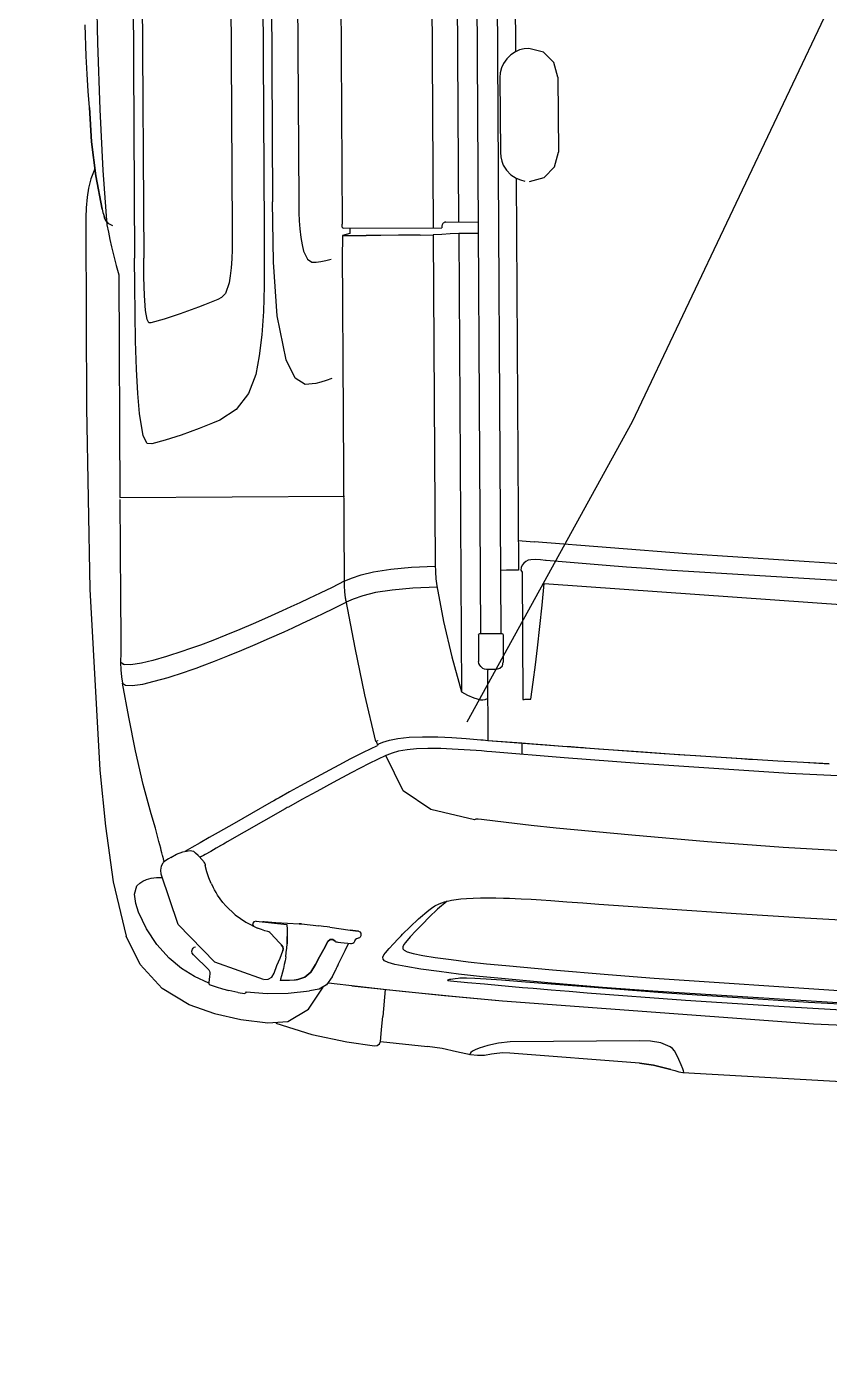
# Model space of a CAD drawing. Header units: millimetres. Extents: x 793 to 3159, y 750 to 2095.
# Drawn here: x 1316.287 to 1316.866, y 987.864 to 988.831 of the extents above; entities that cross this region are included whole.
import ezdxf

# ---------------------------------------------------------------- set-up
doc = ezdxf.new("R2010")
doc.units = ezdxf.units.MM
for name, pattern in [('XR-CASETA$0$CONTINUA', [0]), ('XR-CASETA$0$HIDDEN', [9.525, 6.35, -3.175]), ('XR-CASETA$1$HIDDEN2', [4.7625, 3.175, -1.5875])]:
    doc.linetypes.add(name, pattern=pattern)
doc.layers.add('XR-CASETA$0$A-AUTOS', color=8, linetype='Continuous')
doc.layers.add('XR-CASETA$1$A-PROYECCIONES', color=2, linetype='XR-CASETA$1$HIDDEN2')

# ---------------------------------------------------------------- blocks, each defined once
blk = doc.blocks.new('XR-CASETA$0$A$C75246685')
for p, q in [((-0.05623, -0.48374), (-0.04524, -0.25914)), ((-0.22841, -0.34475), (-0.237, -0.50031)), ((-0.17355, -0.34864), (-0.18353, -0.50478)), ((-0.06577, -0.38498), (-0.07163, -0.48714)), ((-0.02156, -0.57803), (-0.0097, -0.38942)), ((-0.02156, -0.57803), (-0.0097, -0.38942)), ((-0.37152, -0.39631), (-0.38423, -0.58779)), ((-0.06722, -0.40561), (-0.08035, -0.59941)), ((-0.06874, -0.50476), (-0.06435, -0.43369)), ((-0.06874, -0.50476), (-0.06435, -0.43369)), ((-0.13271, -0.48953), (-0.12982, -0.4422)), ((-0.38809, -0.46264), (-0.3958, -0.57304)), ((-0.375, -0.67621), (-0.35815, -0.45541)), ((-0.0898, -0.5984), (-0.07998, -0.46153)), ((-0.24501, -0.48968), (-0.24387, -0.4712)), ((-0.24494, -0.48968), (-0.24379, -0.4712)), ((-0.24615, -0.50815), (-0.24501, -0.48968)), ((-0.24612, -0.50816), (-0.24494, -0.48968)), ((-0.13604, -0.53908), (-0.13271, -0.48953)), ((-0.07163, -0.48714), (-0.0789, -0.58938)), ((-0.07406, -0.7079), (-0.05623, -0.48374)), ((-0.237, -0.50031), (-0.24073, -0.5544)), ((-0.24736, -0.52663), (-0.24615, -0.50815)), ((-0.24736, -0.52663), (-0.24612, -0.50816)), ((-0.18353, -0.50478), (-0.188, -0.55938)), ((-0.07382, -0.57581), (-0.06874, -0.50476)), ((-0.07382, -0.57581), (-0.06874, -0.50476)), ((-0.25195, -0.59028), (-0.24736, -0.52663)), ((-0.24773, -0.53206), (-0.24754, -0.52934)), ((-0.24754, -0.52934), (-0.24736, -0.52663)), ((-0.24868, -0.54563), (-0.24792, -0.53477)), ((-0.24792, -0.53477), (-0.24773, -0.53206)), ((-0.13969, -0.58864), (-0.13604, -0.53908)), ((-0.24945, -0.55648), (-0.24868, -0.54563)), ((-0.25024, -0.56733), (-0.24945, -0.55648)), ((-0.24073, -0.5544), (-0.24483, -0.60845)), ((-0.188, -0.55938), (-0.19299, -0.61392)), ((-0.25118, -0.58), (-0.25024, -0.56733)), ((-0.3958, -0.57304), (-0.40517, -0.68321)), ((-0.07958, -0.64678), (-0.07382, -0.57581)), ((-0.07958, -0.64678), (-0.07382, -0.57581)), ((-0.02726, -0.57939), (-0.03109, -0.58098)), ((-0.02435, -0.57819), (-0.02726, -0.57939)), ((-0.02292, -0.57766), (-0.02435, -0.57819)), ((-0.02198, -0.57745), (-0.02292, -0.57766)), ((-0.02218, -0.58099), (-0.02156, -0.57803)), ((-0.02153, -0.57757), (-0.02198, -0.57745)), ((-0.38423, -0.58779), (-0.3854, -0.60226)), ((-0.25213, -0.59265), (-0.25118, -0.58)), ((-0.14357, -0.6381), (-0.13969, -0.58864)), ((-0.0789, -0.58938), (-0.08747, -0.69126)), ((-0.04026, -0.58714), (-0.04324, -0.59395)), ((-0.03895, -0.58543), (-0.04026, -0.58714)), ((-0.03895, -0.58543), (-0.04026, -0.58714)), ((-0.03742, -0.58403), (-0.03895, -0.58543)), ((-0.03742, -0.58403), (-0.03895, -0.58543)), ((-0.03573, -0.58302), (-0.03742, -0.58403)), ((-0.03573, -0.58302), (-0.03742, -0.58403)), ((-0.03109, -0.58098), (-0.03573, -0.58302)), ((-0.02378, -0.58683), (-0.02517, -0.59154)), ((-0.02517, -0.59154), (-0.02378, -0.58683)), ((-0.02378, -0.58683), (-0.02315, -0.58388)), ((-0.02315, -0.58388), (-0.02218, -0.58099)), ((-0.25692, -0.65387), (-0.25195, -0.59028)), ((-0.25309, -0.6053), (-0.25213, -0.59265)), ((-0.09257, -0.63153), (-0.0898, -0.5984)), ((-0.04324, -0.59395), (-0.04448, -0.60139)), ((-0.02517, -0.59154), (-0.02713, -0.59935)), ((-0.02713, -0.59935), (-0.02517, -0.59154)), ((-0.3854, -0.60226), (-0.38659, -0.61672)), ((-0.25392, -0.61607), (-0.25309, -0.6053)), ((-0.24483, -0.60845), (-0.24921, -0.66245)), ((-0.08035, -0.59941), (-0.08339, -0.6357)), ((-0.04448, -0.60139), (-0.04471, -0.60901)), ((-0.02713, -0.59935), (-0.02855, -0.6093)), ((-0.02855, -0.6093), (-0.02713, -0.59935)), ((-0.38659, -0.61672), (-0.38781, -0.63118)), ((-0.25477, -0.62683), (-0.25392, -0.61607)), ((-0.19299, -0.61392), (-0.19855, -0.66838)), ((-0.04471, -0.60901), (-0.04461, -0.64021)), ((-0.04471, -0.60901), (-0.04461, -0.64021)), ((-0.02855, -0.6093), (-0.03112, -0.64049)), ((-0.25561, -0.63755), (-0.25477, -0.62683)), ((-0.38781, -0.63118), (-0.38906, -0.64564)), ((-0.25633, -0.6465), (-0.25562, -0.63755)), ((-0.09618, -0.67165), (-0.09257, -0.63153)), ((-0.08339, -0.6357), (-0.08669, -0.67246)), ((-0.38906, -0.64564), (-0.39034, -0.66009)), ((-0.25648, -0.64841), (-0.25633, -0.6465)), ((-0.14449, -0.6496), (-0.14357, -0.6381)), ((-0.0807, -0.65975), (-0.07958, -0.64678)), ((-0.0807, -0.65975), (-0.07958, -0.64678)), ((-0.04461, -0.64021), (-0.04452, -0.6714)), ((-0.04461, -0.64021), (-0.04452, -0.6714)), ((-0.03112, -0.64049), (-0.03372, -0.67168)), ((-0.26212, -0.7174), (-0.25692, -0.65387)), ((-0.25721, -0.65752), (-0.25679, -0.65223)), ((-0.25679, -0.65223), (-0.25663, -0.65032)), ((-0.25663, -0.65032), (-0.25648, -0.64841)), ((-0.14539, -0.66109), (-0.14449, -0.6496)), ((-0.7402, -0.66402), (-0.75079, -0.66689)), ((-0.7402, -0.66402), (-0.6862, -0.66403)), ((-0.67561, -0.6669), (-0.6862, -0.66403)), ((-0.39034, -0.66009), (-0.39165, -0.67453)), ((-0.25816, -0.66925), (-0.25769, -0.66342)), ((-0.25769, -0.66342), (-0.25721, -0.65752)), ((-0.24921, -0.66245), (-0.2507, -0.67984)), ((-0.14625, -0.67256), (-0.14539, -0.66109)), ((-0.08185, -0.67272), (-0.0807, -0.65975)), ((-0.08185, -0.67272), (-0.0807, -0.65975)), ((-0.75833, -0.67442), (-0.7612, -0.68497)), ((-0.75079, -0.66689), (-0.75833, -0.67442)), ((-0.66807, -0.67442), (-0.67561, -0.6669)), ((-0.6652, -0.68497), (-0.66807, -0.67442)), ((-0.39169, -0.67498), (-0.39214, -0.67856)), ((-0.39168, -0.67483), (-0.39169, -0.67498)), ((-0.39166, -0.67468), (-0.39168, -0.67483)), ((-0.39165, -0.67453), (-0.39166, -0.67468)), ((-0.35949, -0.67769), (-0.375, -0.67621)), ((-0.25941, -0.68455), (-0.25863, -0.67497)), ((-0.25863, -0.67497), (-0.25816, -0.66925)), ((-0.19855, -0.66838), (-0.20055, -0.68642)), ((-0.14677, -0.67973), (-0.14625, -0.67256)), ((-0.09949, -0.70546), (-0.09618, -0.67165)), ((-0.08669, -0.67246), (-0.09019, -0.70857)), ((-0.08302, -0.68567), (-0.08185, -0.67272)), ((-0.08302, -0.68567), (-0.08185, -0.67272)), ((-0.04452, -0.6714), (-0.04449, -0.7026)), ((-0.04452, -0.6714), (-0.04449, -0.7026)), ((-0.03372, -0.67168), (-0.03634, -0.70286)), ((-0.7612, -0.68497), (-0.76093, -0.6883)), ((-0.40623, -0.69463), (-0.40517, -0.68321)), ((-0.39214, -0.67856), (-0.39245, -0.68215)), ((-0.39245, -0.68215), (-0.39227, -0.68575)), ((-0.39227, -0.68575), (-0.39183, -0.6876)), ((-0.34403, -0.67935), (-0.35949, -0.67769)), ((-0.3286, -0.68118), (-0.34403, -0.67935)), ((-0.31629, -0.68276), (-0.3286, -0.68118)), ((-0.304, -0.68444), (-0.31629, -0.68276)), ((-0.29175, -0.68621), (-0.304, -0.68444)), ((-0.25965, -0.68741), (-0.25941, -0.68455)), ((-0.2507, -0.67984), (-0.25229, -0.6972)), ((-0.14725, -0.68689), (-0.14677, -0.67973)), ((-0.08372, -0.69334), (-0.08302, -0.68567)), ((-0.08372, -0.69334), (-0.08302, -0.68567)), ((-0.95557, -0.69463), (-0.75882, -0.69463)), ((-0.76093, -0.6883), (-0.76013, -0.69155)), ((-0.76013, -0.69155), (-0.75883, -0.69464)), ((-0.75883, -0.69464), (-0.7566, -0.69803)), ((-0.67008, -0.69836), (-0.66757, -0.69464)), ((-0.66757, -0.69464), (-0.66627, -0.69155)), ((-0.66757, -0.69463), (-0.38486, -0.69463)), ((-0.66627, -0.69155), (-0.66547, -0.68831)), ((-0.39183, -0.6876), (-0.39104, -0.68932)), ((-0.39104, -0.68932), (-0.38986, -0.6908)), ((-0.38986, -0.6908), (-0.38837, -0.69185)), ((-0.38837, -0.69185), (-0.38668, -0.69252)), ((-0.38668, -0.69252), (-0.38488, -0.69287)), ((-0.38488, -0.69287), (-0.38324, -0.69201)), ((-0.38486, -0.69463), (-0.3848, -0.69895)), ((-0.38324, -0.69201), (-0.2915, -0.69198)), ((-0.2917, -0.68726), (-0.29175, -0.68621)), ((-0.29165, -0.68832), (-0.2917, -0.68726)), ((-0.29161, -0.68938), (-0.29165, -0.68832)), ((-0.29157, -0.69025), (-0.29161, -0.68938)), ((-0.29154, -0.69112), (-0.29157, -0.69025)), ((-0.2915, -0.69198), (-0.29154, -0.69112)), ((-0.26211, -0.7174), (-0.2601, -0.69292)), ((-0.2601, -0.69292), (-0.25988, -0.6902)), ((-0.2601, -0.69292), (-0.25189, -0.69292)), ((-0.25988, -0.6902), (-0.25965, -0.68741)), ((-0.20055, -0.68642), (-0.20271, -0.70443)), ((-0.14792, -0.69829), (-0.14768, -0.69398)), ((-0.14768, -0.69398), (-0.14725, -0.68689)), ((-0.08747, -0.69126), (-0.08799, -0.69707)), ((-0.08443, -0.70098), (-0.08372, -0.69334)), ((-0.08443, -0.70098), (-0.08372, -0.69334)), ((-0.7566, -0.69803), (-0.75376, -0.70093)), ((-0.75376, -0.70093), (-0.75041, -0.70324)), ((-0.75041, -0.70324), (-0.74717, -0.70469)), ((-0.74717, -0.70469), (-0.74374, -0.70558)), ((-0.68309, -0.70565), (-0.68005, -0.70496)), ((-0.68005, -0.70496), (-0.67714, -0.70383)), ((-0.67714, -0.70383), (-0.67332, -0.70147)), ((-0.67332, -0.70147), (-0.67008, -0.69836)), ((-0.3848, -0.69895), (-0.38473, -0.70328)), ((-0.38473, -0.70328), (-0.38467, -0.7076)), ((-0.25229, -0.6972), (-0.25385, -0.71455)), ((-0.20271, -0.70443), (-0.20513, -0.72241)), ((-0.14829, -0.70671), (-0.14812, -0.70254)), ((-0.14812, -0.70254), (-0.14792, -0.69829)), ((-0.10097, -0.71929), (-0.09949, -0.70546)), ((-0.08851, -0.70285), (-0.089, -0.70854)), ((-0.08799, -0.69707), (-0.08851, -0.70285)), ((-0.08514, -0.70854), (-0.08443, -0.70098)), ((-0.08514, -0.70854), (-0.08443, -0.70098)), ((-0.04449, -0.7026), (-0.0437, -0.7111)), ((-0.03634, -0.70286), (-0.03654, -0.70785)), ((-0.03634, -0.70286), (-0.03654, -0.70785)), ((-3.7422, -0.7076), (-0.33917, -0.7076)), ((-0.74374, -0.70558), (-0.7402, -0.70589)), ((-0.7402, -0.70589), (-0.6862, -0.70588)), ((-0.6862, -0.70588), (-0.68309, -0.70565)), ((-0.33917, -0.70691), (-0.33903, -0.70642)), ((-0.33917, -0.70691), (-0.33903, -0.70642)), ((-0.33917, -0.72271), (-0.33917, -0.70691)), ((-0.33903, -0.70642), (-0.33866, -0.70606)), ((-0.33903, -0.70642), (-0.33866, -0.70606)), ((-0.33866, -0.70606), (-0.33817, -0.70591)), ((-0.33866, -0.70606), (-0.33817, -0.70591)), ((-0.33817, -0.70591), (-0.31839, -0.70591)), ((-0.31585, -0.7066), (-0.31839, -0.70591)), ((-0.31408, -0.70837), (-0.31585, -0.7066)), ((-0.31339, -0.71089), (-0.31408, -0.70837)), ((-0.31339, -0.71329), (-0.31339, -0.71089)), ((-0.31339, -0.7157), (-0.31339, -0.71329)), ((-0.25385, -0.71455), (-0.25416, -0.71818)), ((-0.14854, -0.71758), (-0.14846, -0.71229)), ((-0.14846, -0.71229), (-0.14829, -0.70671)), ((-0.09019, -0.70857), (-0.09187, -0.72435)), ((-0.089, -0.70854), (-0.08988, -0.71958)), ((-0.08636, -0.72083), (-0.08518, -0.70854)), ((-0.07821, -0.74979), (-0.07406, -0.7079)), ((-0.07762, -0.7441), (-0.07406, -0.7079)), ((-0.0437, -0.7111), (-0.04194, -0.7187)), ((-0.03654, -0.70785), (-0.03621, -0.71228)), ((-0.03654, -0.70785), (-0.03621, -0.71228)), ((-0.03621, -0.71228), (-0.03558, -0.71604)), ((-0.03621, -0.71228), (-0.03558, -0.71604)), ((-3.7422, -0.7222), (-0.33917, -0.7222)), ((-0.6362, -0.74563), (-0.6362, -0.7222)), ((-0.62817, -0.73629), (-0.62817, -0.7222)), ((-0.33903, -0.7232), (-0.33917, -0.72271)), ((-0.33866, -0.72356), (-0.33903, -0.7232)), ((-0.33817, -0.72371), (-0.33866, -0.72356)), ((-0.33817, -0.72371), (-0.31904, -0.72371)), ((-0.31767, -0.72352), (-0.31904, -0.72371)), ((-0.3164, -0.72296), (-0.31767, -0.72352)), ((-0.31535, -0.72205), (-0.3164, -0.72296)), ((-0.31535, -0.72205), (-0.31432, -0.72099)), ((-0.31432, -0.72099), (-0.31365, -0.71965)), ((-0.31365, -0.71965), (-0.31339, -0.7181)), ((-0.31339, -0.7181), (-0.31339, -0.7157)), ((-0.31339, -0.71687), (-0.31287, -0.71716)), ((-0.31287, -0.71716), (-0.31229, -0.71735)), ((-0.31229, -0.71735), (-0.31166, -0.71742)), ((-0.31166, -0.71742), (-0.26212, -0.7174)), ((-0.29277, -0.72732), (-0.29146, -0.72246)), ((-0.29162, -0.71913), (-0.2922, -0.7174)), ((-0.29147, -0.7208), (-0.29162, -0.71913)), ((-0.29146, -0.72246), (-0.29147, -0.7208)), ((-0.26348, -0.73297), (-0.26255, -0.72238)), ((-0.26255, -0.72238), (-0.26239, -0.72071)), ((-0.26239, -0.72071), (-0.26225, -0.71904)), ((-0.26225, -0.71904), (-0.26211, -0.71736)), ((-0.25448, -0.72198), (-0.2548, -0.72589)), ((-0.25416, -0.71818), (-0.25448, -0.72198)), ((-0.20513, -0.72241), (-0.20533, -0.72469)), ((-0.20533, -0.72469), (-0.20523, -0.72648)), ((-0.14855, -0.72255), (-0.14854, -0.71758)), ((-0.14855, -0.72286), (-0.14855, -0.72255)), ((-0.14854, -0.72317), (-0.14855, -0.72286)), ((-0.14854, -0.72348), (-0.14854, -0.72317)), ((-0.14842, -0.72869), (-0.14854, -0.72348)), ((-0.1025, -0.73256), (-0.10097, -0.71929)), ((-0.09187, -0.72435), (-0.09362, -0.73949)), ((-0.08988, -0.71958), (-0.09043, -0.72785)), ((-0.08756, -0.73312), (-0.08636, -0.72083)), ((-0.04194, -0.7187), (-0.03995, -0.72499)), ((-0.03558, -0.71604), (-0.03487, -0.72106)), ((-0.03487, -0.72106), (-0.03471, -0.72612)), ((-0.29727, -0.73629), (-0.29475, -0.73193)), ((-0.29475, -0.73193), (-0.29277, -0.72732)), ((-0.26431, -0.74333), (-0.26348, -0.73297)), ((-0.2548, -0.72589), (-0.25545, -0.73448)), ((-0.20485, -0.72745), (-0.21246, -0.75882)), ((-0.20523, -0.72648), (-0.20485, -0.72745)), ((-0.14817, -0.73343), (-0.14842, -0.72869)), ((-0.14782, -0.73768), (-0.14817, -0.73343)), ((-0.10406, -0.74477), (-0.1025, -0.73256)), ((-0.09069, -0.73386), (-0.09072, -0.73676)), ((-0.09043, -0.72785), (-0.09069, -0.73386)), ((-0.0888, -0.7454), (-0.08756, -0.73312)), ((-0.03995, -0.72499), (-0.03887, -0.72778)), ((-0.03887, -0.72778), (-0.03784, -0.72984)), ((-0.03784, -0.72984), (-0.03689, -0.73101)), ((-0.03527, -0.73114), (-0.03758, -0.74146)), ((-0.03689, -0.73101), (-0.03619, -0.73148)), ((-0.03619, -0.73148), (-0.03567, -0.73167)), ((-0.03567, -0.73167), (-0.03535, -0.73157)), ((-0.03471, -0.72612), (-0.03527, -0.73114)), ((-3.9147, -0.7363), (-0.6362, -0.7363)), ((-0.62817, -0.73629), (-0.29727, -0.73629)), ((-0.62796, -0.73628), (-0.62764, -0.74243)), ((-0.62764, -0.74243), (-0.62731, -0.74858)), ((-0.34798, -0.74901), (-0.32251, -0.74299)), ((-0.32251, -0.74299), (-0.29727, -0.73629)), ((-0.26484, -0.75353), (-0.26431, -0.74333)), ((-0.25599, -0.74308), (-0.25635, -0.75137)), ((-0.25545, -0.73448), (-0.25599, -0.74308)), ((-0.14694, -0.74438), (-0.14782, -0.73768)), ((-0.09362, -0.73949), (-0.09544, -0.75352)), ((-0.09072, -0.73676), (-0.09065, -0.73861)), ((-0.09065, -0.73861), (-0.09052, -0.73986)), ((-0.09052, -0.73986), (-0.09026, -0.74197)), ((-0.09026, -0.74197), (-0.09002, -0.74377)), ((-0.09002, -0.74377), (-0.0898, -0.74522)), ((-0.08148, -0.7803), (-0.07762, -0.7441)), ((-0.03758, -0.74146), (-0.03991, -0.75177)), ((-0.6362, -0.74563), (-0.63615, -0.74614)), ((-0.63615, -0.74614), (-0.63599, -0.74663)), ((-0.63599, -0.74663), (-0.63574, -0.74709)), ((-0.63574, -0.74709), (-0.63544, -0.74746)), ((-0.63544, -0.74746), (-0.63509, -0.74777)), ((-0.63509, -0.74777), (-0.63467, -0.74803)), ((-0.63467, -0.74803), (-0.63432, -0.74818)), ((-0.63432, -0.74818), (-0.63395, -0.7483)), ((-0.63395, -0.7483), (-0.63357, -0.74836)), ((-0.63357, -0.74836), (-0.63353, -0.74837)), ((-0.63353, -0.74837), (-0.63348, -0.74837)), ((-0.63348, -0.74837), (-0.63343, -0.74838)), ((-0.63343, -0.74838), (-0.63338, -0.74838)), ((-0.63338, -0.74838), (-0.63334, -0.74838)), ((-0.63334, -0.74838), (-0.63329, -0.74838)), ((-0.63329, -0.74838), (-0.63324, -0.74839)), ((-0.63324, -0.74839), (-0.6332, -0.74839)), ((-0.6332, -0.74839), (-0.6322, -0.74839)), ((-0.6322, -0.81958), (-0.6322, -0.74839)), ((-0.62731, -0.74858), (-0.62699, -0.75472)), ((-0.37897, -0.75415), (-0.37392, -0.75355)), ((-0.37392, -0.75355), (-0.3739, -0.75355)), ((-0.3739, -0.75355), (-0.37388, -0.75354)), ((-0.37388, -0.75354), (-0.37386, -0.75354)), ((-0.37386, -0.75354), (-0.37384, -0.75354)), ((-0.37384, -0.75354), (-0.37383, -0.75354)), ((-0.37383, -0.75354), (-0.37381, -0.75353)), ((-0.37381, -0.75353), (-0.37379, -0.75353)), ((-0.37379, -0.75353), (-0.37377, -0.75353)), ((-0.37377, -0.75353), (-0.34798, -0.74901)), ((-0.37293, -0.75339), (-0.37215, -0.77091)), ((-0.26503, -0.76456), (-0.26484, -0.75353)), ((-0.25635, -0.75137), (-0.2565, -0.76067)), ((-0.1458, -0.74944), (-0.14694, -0.74438)), ((-0.1463, -0.74753), (-0.14048, -0.75438)), ((-0.14447, -0.75321), (-0.1458, -0.74944)), ((-0.14295, -0.75626), (-0.14447, -0.75321)), ((-0.10572, -0.75634), (-0.10406, -0.74477)), ((-0.09544, -0.75352), (-0.09737, -0.76671)), ((-0.0898, -0.74522), (-0.08963, -0.74617)), ((-0.08963, -0.74617), (-0.08947, -0.74686)), ((-0.08947, -0.74686), (-0.08932, -0.7473)), ((-0.08932, -0.7473), (-0.0893, -0.74735)), ((-0.0893, -0.74735), (-0.08928, -0.74739)), ((-0.08928, -0.74739), (-0.08926, -0.74743)), ((-0.08926, -0.74743), (-0.08924, -0.74746)), ((-0.08924, -0.74746), (-0.08922, -0.74748)), ((-0.08922, -0.74748), (-0.0892, -0.7475)), ((-0.0892, -0.7475), (-0.08918, -0.7475)), ((-0.08918, -0.7475), (-0.08916, -0.74748)), ((-0.08916, -0.74748), (-0.08908, -0.74729)), ((-0.08908, -0.74729), (-0.08897, -0.74666)), ((-0.08897, -0.74666), (-0.0888, -0.7454)), ((-0.08276, -0.79167), (-0.07821, -0.74979)), ((-0.03991, -0.75177), (-0.04159, -0.76219)), ((-3.9187, -0.75474), (-0.6322, -0.75474)), ((-0.62699, -0.76403), (-0.62699, -0.75472)), ((-0.62699, -0.75472), (-0.38913, -0.75472)), ((-0.38913, -0.75472), (-0.38404, -0.75457)), ((-0.38733, -0.77171), (-0.38809, -0.75472)), ((-0.38404, -0.75457), (-0.37897, -0.75415)), ((-0.2565, -0.76067), (-0.25629, -0.76883)), ((-0.21246, -0.75882), (-0.22599, -0.77878)), ((-0.14138, -0.7587), (-0.14295, -0.75626)), ((-0.13979, -0.76082), (-0.14138, -0.7587)), ((-0.14048, -0.75438), (-0.13483, -0.76038)), ((-0.13365, -0.76814), (-0.13979, -0.76082)), ((-0.13483, -0.76038), (-0.12986, -0.76545)), ((-0.10723, -0.76531), (-0.10572, -0.75634)), ((-0.04279, -0.77353), (-0.04159, -0.76219)), ((-0.62699, -0.76403), (-0.62696, -0.77971)), ((-0.38613, -0.7866), (-0.38733, -0.77171)), ((-0.37215, -0.77091), (-0.37093, -0.7859)), ((-0.2647, -0.77421), (-0.26503, -0.76456)), ((-0.25629, -0.76883), (-0.25572, -0.77568)), ((-0.12787, -0.7743), (-0.13365, -0.76814)), ((-0.12986, -0.76545), (-0.12503, -0.77019)), ((-0.12503, -0.77019), (-0.12058, -0.77441)), ((-0.10989, -0.77647), (-0.10862, -0.77211)), ((-0.10862, -0.77211), (-0.10723, -0.76531)), ((-0.09737, -0.76671), (-0.09921, -0.77748)), ((-0.62696, -0.77971), (-0.62692, -0.79253)), ((-0.26385, -0.78234), (-0.2647, -0.77421)), ((-0.26266, -0.78844), (-0.26385, -0.78234)), ((-0.25572, -0.77568), (-0.2547, -0.78181)), ((-0.2547, -0.78181), (-0.25333, -0.78653)), ((-0.22599, -0.77878), (-0.25156, -0.791)), ((-0.12253, -0.77972), (-0.12787, -0.7743)), ((-0.12145, -0.7808), (-0.12253, -0.77972)), ((-0.12039, -0.78184), (-0.12145, -0.7808)), ((-0.12058, -0.77441), (-0.11666, -0.77778)), ((-0.11935, -0.78285), (-0.12039, -0.78184)), ((-0.11666, -0.77778), (-0.11506, -0.77895)), ((-0.11506, -0.77895), (-0.11352, -0.77972)), ((-0.11352, -0.77972), (-0.11198, -0.77959)), ((-0.11198, -0.77959), (-0.11098, -0.77869)), ((-0.11098, -0.77869), (-0.10989, -0.77647)), ((-0.09921, -0.77748), (-0.10088, -0.78546)), ((-0.08567, -0.81647), (-0.08148, -0.7803)), ((-0.04404, -0.78487), (-0.04279, -0.77353)), ((-0.38429, -0.79914), (-0.38613, -0.7866)), ((-0.37093, -0.7859), (-0.36917, -0.79784)), ((-0.26126, -0.79328), (-0.26266, -0.78844)), ((-0.25333, -0.78653), (-0.25174, -0.79039)), ((-0.25174, -0.79039), (-0.25156, -0.791)), ((-0.25156, -0.791), (-0.24582, -0.80309)), ((-0.11571, -0.78636), (-0.11935, -0.78285)), ((-0.11237, -0.78948), (-0.11571, -0.78636)), ((-0.1093, -0.79209), (-0.11237, -0.78948)), ((-0.1077, -0.79328), (-0.1093, -0.79209)), ((-0.1023, -0.79035), (-0.10351, -0.79289)), ((-0.10088, -0.78546), (-0.1023, -0.79035)), ((-0.08777, -0.83353), (-0.08276, -0.79167)), ((-0.04531, -0.7962), (-0.04404, -0.78487)), ((-0.62692, -0.79253), (-0.62688, -0.80307)), ((-0.3821, -0.80818), (-0.38429, -0.79914)), ((-0.36917, -0.79784), (-0.36698, -0.807)), ((-0.29547, -0.80615), (-0.26185, -0.79846)), ((-0.2626, -0.79705), (-0.26259, -0.79705)), ((-0.26259, -0.79705), (-0.26258, -0.79705)), ((-0.26258, -0.79705), (-0.26256, -0.79704)), ((-0.26256, -0.79704), (-0.26255, -0.79704)), ((-0.26255, -0.79704), (-0.26254, -0.79704)), ((-0.26254, -0.79704), (-0.26253, -0.79703)), ((-0.26253, -0.79703), (-0.26252, -0.79703)), ((-0.26252, -0.79703), (-0.26251, -0.79703)), ((-0.26213, -0.79785), (-0.26132, -0.79765)), ((-0.26204, -0.79805), (-0.26213, -0.79785)), ((-0.26194, -0.79826), (-0.26204, -0.79805)), ((-0.26185, -0.79846), (-0.26194, -0.79826)), ((-0.26132, -0.79765), (-0.26051, -0.79745)), ((-0.2597, -0.79725), (-0.26126, -0.79328)), ((-0.26051, -0.79745), (-0.2597, -0.79725)), ((-0.25992, -0.79675), (-0.25937, -0.79683)), ((-0.25937, -0.79683), (-0.25898, -0.797)), ((-0.25898, -0.797), (-0.25875, -0.79724)), ((-0.25874, -0.79726), (-0.25391, -0.80736)), ((-0.10615, -0.79405), (-0.1077, -0.79328)), ((-0.10461, -0.79391), (-0.10615, -0.79405)), ((-0.10351, -0.79289), (-0.10461, -0.79391)), ((-0.08285, -0.79251), (-0.06341, -0.79432)), ((-0.05404, -0.79529), (-0.06341, -0.79432)), ((-0.04782, -0.79591), (-0.05404, -0.79529)), ((-0.04529, -0.79621), (-0.04782, -0.79591)), ((-0.04359, -0.79694), (-0.04529, -0.79621)), ((-0.04527, -0.82048), (-0.04212, -0.80056)), ((-0.0424, -0.79847), (-0.04359, -0.79694)), ((-0.04212, -0.80056), (-0.0424, -0.79847)), ((-0.62688, -0.8202), (-0.62688, -0.80307)), ((-0.37977, -0.81502), (-0.3821, -0.80818)), ((-0.36698, -0.807), (-0.36459, -0.81401)), ((-0.32937, -0.81304), (-0.29547, -0.80615)), ((-0.25391, -0.80736), (-0.24925, -0.81653)), ((-0.24582, -0.80309), (-0.23914, -0.81624)), ((-0.1249, -0.81153), (-0.12521, -0.8137)), ((-0.12521, -0.8137), (-0.1249, -0.81153)), ((-0.1249, -0.81153), (-0.12448, -0.81061)), ((-0.12448, -0.81061), (-0.12364, -0.80998)), ((-0.12364, -0.80998), (-0.12262, -0.80982)), ((-0.12262, -0.80982), (-0.12162, -0.80993)), ((-0.12162, -0.80993), (-0.12072, -0.81026)), ((-0.12072, -0.81026), (-0.1201, -0.81093)), ((-0.1201, -0.81093), (-0.11985, -0.81183)), ((-0.11986, -0.81164), (-0.11953, -0.81293)), ((-3.9157, -0.82044), (-0.6352, -0.82044)), ((-0.63368, -0.82032), (-0.6352, -0.82044)), ((-0.63261, -0.82002), (-0.63368, -0.82032)), ((-0.6322, -0.81958), (-0.63261, -0.82002)), ((-0.6322, -0.81487), (-0.6283, -0.81487)), ((-0.6283, -0.81487), (-0.62689, -0.8202)), ((-0.62689, -0.8202), (-0.6212, -0.8202)), ((-0.6212, -0.8202), (-0.61619, -0.82043)), ((-0.6162, -0.82043), (-0.37854, -0.82042)), ((-0.43887, -0.98181), (-0.43887, -0.81982)), ((-0.3775, -0.82042), (-0.37977, -0.81502)), ((-0.37854, -0.82042), (-0.37421, -0.82036)), ((-0.3775, -0.82042), (-0.37315, -0.82917)), ((-0.37421, -0.82036), (-0.36988, -0.82013)), ((-0.36988, -0.82013), (-0.36558, -0.81968)), ((-0.36558, -0.81968), (-0.36485, -0.81957)), ((-0.36485, -0.81957), (-0.36413, -0.81946)), ((-0.36459, -0.81401), (-0.36242, -0.81916)), ((-0.36413, -0.81946), (-0.36341, -0.81934)), ((-0.36341, -0.81934), (-0.32937, -0.81304)), ((-0.35812, -0.82781), (-0.36242, -0.81916)), ((-0.24925, -0.81653), (-0.24478, -0.82513)), ((-0.23914, -0.81624), (-0.23238, -0.82912)), ((-0.12797, -0.83218), (-0.12576, -0.81753)), ((-0.1255, -0.81571), (-0.12576, -0.81753)), ((-0.12576, -0.81753), (-0.1255, -0.81571)), ((-0.12521, -0.8137), (-0.1255, -0.81571)), ((-0.1255, -0.81571), (-0.12521, -0.8137)), ((-0.11953, -0.81293), (-0.11871, -0.81393)), ((-0.11871, -0.81393), (-0.11752, -0.8145)), ((-0.11752, -0.8145), (-0.11659, -0.81495)), ((-0.11659, -0.81495), (-0.11601, -0.81573)), ((-0.1161, -0.81928), (-0.11639, -0.82187)), ((-0.11591, -0.81741), (-0.1161, -0.81928)), ((-0.11118, -0.82126), (-0.11606, -0.81891)), ((-0.11601, -0.81573), (-0.11588, -0.81669)), ((-0.11588, -0.81669), (-0.11591, -0.81741)), ((-0.10631, -0.82363), (-0.11118, -0.82126)), ((-0.05068, -0.84565), (-0.04527, -0.82048)), ((-0.60911, -0.83218), (-0.61002, -0.82853)), ((-0.52379, -0.82853), (-0.52251, -0.83243)), ((-0.37315, -0.82917), (-0.36905, -0.83768)), ((-0.35407, -0.83626), (-0.35812, -0.82781)), ((-0.24478, -0.82513), (-0.24129, -0.83168)), ((-0.23238, -0.82912), (-0.22599, -0.84108)), ((-0.11792, -0.82846), (-0.11913, -0.83015)), ((-0.11792, -0.82846), (-0.11913, -0.83015)), ((-0.11913, -0.83015), (-0.11792, -0.82846)), ((-0.11913, -0.83015), (-0.11899, -0.83212)), ((-0.11913, -0.83015), (-0.11899, -0.83212)), ((-0.11899, -0.83212), (-0.11913, -0.83015)), ((-0.1175, -0.82808), (-0.11792, -0.82846)), ((-0.1172, -0.82759), (-0.1175, -0.82808)), ((-0.11705, -0.82703), (-0.1172, -0.82759)), ((-0.11692, -0.82632), (-0.11705, -0.82703)), ((-0.11669, -0.82446), (-0.11692, -0.82632)), ((-0.11639, -0.82187), (-0.11669, -0.82446)), ((-0.10145, -0.82602), (-0.10631, -0.82363)), ((-0.10119, -0.82615), (-0.10145, -0.82602)), ((-0.10093, -0.82628), (-0.10119, -0.82615)), ((-0.10067, -0.82641), (-0.10093, -0.82628)), ((-0.10006, -0.82671), (-0.10067, -0.82641)), ((-0.09946, -0.82701), (-0.10006, -0.82671)), ((-0.09886, -0.82731), (-0.09946, -0.82701)), ((-0.09828, -0.82758), (-0.09885, -0.82729)), ((-0.09771, -0.82787), (-0.09828, -0.82758)), ((-0.09715, -0.82816), (-0.09771, -0.82787)), ((-0.09548, -0.82899), (-0.09715, -0.82816)), ((-0.09381, -0.82983), (-0.09548, -0.82899)), ((-0.09214, -0.83068), (-0.09381, -0.82983)), ((-0.09214, -0.83068), (-0.08637, -0.83489)), ((-0.60836, -0.83578), (-0.60911, -0.83218)), ((-0.60787, -0.83934), (-0.60836, -0.83578)), ((-0.60795, -0.84248), (-0.60787, -0.83934)), ((-0.52251, -0.83243), (-0.52133, -0.83629)), ((-0.52133, -0.83629), (-0.5203, -0.84009)), ((-0.5203, -0.84009), (-0.51953, -0.8477)), ((-0.36905, -0.83768), (-0.36517, -0.84595)), ((-0.35021, -0.84448), (-0.35407, -0.83626)), ((-0.24129, -0.83168), (-0.23791, -0.83806)), ((-0.23791, -0.83806), (-0.23464, -0.84427)), ((-0.13041, -0.85266), (-0.12898, -0.8402)), ((-0.12859, -0.83687), (-0.12899, -0.8402)), ((-0.12825, -0.83408), (-0.12859, -0.83687)), ((-0.12799, -0.83217), (-0.12825, -0.83408)), ((-0.11899, -0.83212), (-0.11756, -0.83363)), ((-0.11899, -0.83212), (-0.11756, -0.83363)), ((-0.11756, -0.83363), (-0.11899, -0.83212)), ((-0.11756, -0.83363), (-0.11204, -0.8366)), ((-0.11204, -0.8366), (-0.11756, -0.83363)), ((-0.11204, -0.8366), (-0.10661, -0.83974)), ((-0.10661, -0.83974), (-0.11204, -0.8366)), ((-0.10661, -0.83974), (-0.10109, -0.84272)), ((-0.10109, -0.84272), (-0.10661, -0.83974)), ((-0.08637, -0.83489), (-0.08341, -0.84015)), ((-0.06894, -0.84806), (-0.08469, -0.8372)), ((-0.08341, -0.84015), (-0.08203, -0.84711)), ((-0.63189, -0.8509), (-0.6258, -0.85026)), ((-0.6258, -0.85026), (-0.62042, -0.84937)), ((-0.62042, -0.84937), (-0.61591, -0.84824)), ((-0.61591, -0.84824), (-0.61005, -0.84548)), ((-0.61005, -0.84548), (-0.60795, -0.84248)), ((-0.51953, -0.8477), (-0.52417, -0.85483)), ((-0.36517, -0.84595), (-0.36211, -0.85255)), ((-0.34715, -0.85111), (-0.35021, -0.84448)), ((-0.23464, -0.84427), (-0.23012, -0.8527)), ((-0.22599, -0.84108), (-0.22014, -0.85192)), ((-0.09551, -0.84615), (-0.10109, -0.84272)), ((-0.10109, -0.84272), (-0.09551, -0.84615)), ((-0.09551, -0.84615), (-0.10109, -0.84272)), ((-0.09194, -0.85038), (-0.09551, -0.84615)), ((-0.09551, -0.84615), (-0.09194, -0.85038)), ((-0.09194, -0.85038), (-0.09551, -0.84615)), ((-0.09017, -0.85613), (-0.09194, -0.85038)), ((-0.09194, -0.85038), (-0.09017, -0.85613)), ((-0.09017, -0.85613), (-0.09194, -0.85038)), ((-0.08049, -0.86253), (-0.08203, -0.84711)), ((-0.06022, -0.8628), (-0.06894, -0.84806)), ((-0.05897, -0.87162), (-0.05068, -0.84565)), ((-2.42691, -0.85149), (-0.65164, -0.85149)), ((-0.65164, -0.85149), (-0.65092, -0.85149)), ((-0.65092, -0.85149), (-0.65019, -0.85149)), ((-0.65019, -0.85149), (-0.64947, -0.85149)), ((-0.64947, -0.85149), (-0.6435, -0.85144)), ((-0.6435, -0.85144), (-0.63764, -0.85126)), ((-0.63764, -0.85126), (-0.63189, -0.8509)), ((-0.52417, -0.85483), (-0.53761, -0.8614)), ((-0.36211, -0.85255), (-0.35917, -0.85899)), ((-0.35917, -0.85899), (-0.35635, -0.86527)), ((-0.34421, -0.85757), (-0.34715, -0.85111)), ((-0.34138, -0.86386), (-0.34421, -0.85757)), ((-0.23012, -0.8527), (-0.22574, -0.86073)), ((-0.22014, -0.85192), (-0.21486, -0.86162)), ((-0.13116, -0.8628), (-0.13059, -0.85442)), ((-0.13055, -0.85396), (-0.13059, -0.85442)), ((-0.13059, -0.85442), (-0.13055, -0.85396)), ((-0.13048, -0.85335), (-0.13055, -0.85396)), ((-0.13055, -0.85396), (-0.13048, -0.85335)), ((-0.13041, -0.85266), (-0.13048, -0.85335)), ((-0.13048, -0.85335), (-0.13041, -0.85266)), ((-0.09017, -0.85613), (-0.09009, -0.8568)), ((-0.09009, -0.8568), (-0.09002, -0.85747)), ((-0.09002, -0.85747), (-0.08997, -0.85815)), ((-0.08997, -0.85815), (-0.08979, -0.86147)), ((-0.08997, -0.85815), (-0.08979, -0.86147)), ((-0.56918, -0.86761), (-0.60814, -0.87003)), ((-0.53761, -0.8614), (-0.56918, -0.86761)), ((-0.35635, -0.86527), (-0.35162, -0.87599)), ((-0.33665, -0.87463), (-0.34138, -0.86386)), ((-0.22574, -0.86073), (-0.22158, -0.86833)), ((-0.22158, -0.86833), (-0.22052, -0.87024)), ((-0.21486, -0.86162), (-0.21443, -0.86241)), ((-0.21443, -0.86241), (-0.214, -0.86319)), ((-0.214, -0.86319), (-0.21358, -0.86396)), ((-0.21358, -0.86396), (-0.20475, -0.87966)), ((-0.13269, -0.88535), (-0.13016, -0.86322)), ((-0.13163, -0.87119), (-0.13116, -0.8628)), ((-0.13016, -0.86322), (-0.12898, -0.86314)), ((-0.12898, -0.86314), (-0.12779, -0.86308)), ((-0.12779, -0.86308), (-0.1266, -0.86303)), ((-0.1266, -0.86303), (-0.12598, -0.86301)), ((-0.1266, -0.86303), (-0.12598, -0.86301)), ((-0.12598, -0.86301), (-0.12535, -0.86299)), ((-0.12598, -0.86301), (-0.12535, -0.86299)), ((-0.12535, -0.86299), (-0.12472, -0.86298)), ((-0.12535, -0.86299), (-0.12472, -0.86298)), ((-0.12472, -0.86298), (-0.12363, -0.86295)), ((-0.12398, -0.87506), (-0.1169, -0.86856)), ((-0.12363, -0.86295), (-0.12254, -0.86293)), ((-0.12254, -0.86293), (-0.12145, -0.86292)), ((-0.11965, -0.86296), (-0.12145, -0.86292)), ((-0.12145, -0.86292), (-0.11965, -0.86296)), ((-0.11784, -0.86303), (-0.11965, -0.86296)), ((-0.11965, -0.86296), (-0.11784, -0.86303)), ((-0.11604, -0.86313), (-0.11784, -0.86303)), ((-0.11784, -0.86303), (-0.11604, -0.86313)), ((-0.11575, -0.86752), (-0.1169, -0.86856)), ((-0.11297, -0.86338), (-0.11604, -0.86313)), ((-0.11543, -0.86724), (-0.11575, -0.86752)), ((-0.1152, -0.86708), (-0.11543, -0.86724)), ((-0.1152, -0.86708), (-0.11399, -0.86632)), ((-0.11399, -0.86632), (-0.1152, -0.86708)), ((-0.11399, -0.86632), (-0.11262, -0.86602)), ((-0.11262, -0.86602), (-0.11399, -0.86632)), ((-0.10991, -0.86373), (-0.11297, -0.86338)), ((-0.11262, -0.86602), (-0.11121, -0.86623)), ((-0.11121, -0.86623), (-0.11262, -0.86602)), ((-0.10583, -0.8683), (-0.11121, -0.86623)), ((-0.10686, -0.86416), (-0.10991, -0.86373)), ((-0.10686, -0.86416), (-0.10401, -0.86466)), ((-0.10053, -0.87057), (-0.10583, -0.8683)), ((-0.10401, -0.86466), (-0.10118, -0.86523)), ((-0.10118, -0.86523), (-0.09838, -0.86588)), ((-0.09838, -0.86588), (-0.09315, -0.86732)), ((-0.09315, -0.86732), (-0.09057, -0.86809)), ((-0.09057, -0.86809), (-0.08971, -0.86827)), ((-0.08979, -0.86147), (-0.08971, -0.86483)), ((-0.08979, -0.86147), (-0.08971, -0.86483)), ((-0.08971, -0.86483), (-0.08971, -0.86823)), ((-0.08971, -0.86483), (-0.08971, -0.86823)), ((-0.08031, -0.87781), (-0.08049, -0.86253)), ((-0.0592, -0.87747), (-0.06022, -0.8628)), ((-2.42691, -0.87667), (-0.63121, -0.87667)), ((-2.4269, -0.87042), (-0.65164, -0.87042)), ((-0.60814, -0.87003), (-0.65164, -0.87042)), ((-0.63121, -0.87667), (-0.61029, -0.8767)), ((-0.61029, -0.8767), (-0.59067, -0.87693)), ((-0.59067, -0.87693), (-0.57248, -0.87757)), ((-0.57248, -0.87757), (-0.55573, -0.87877)), ((-0.57248, -0.87757), (-0.55573, -0.87877)), ((-0.55573, -0.87877), (-0.54046, -0.88067)), ((-0.55573, -0.87877), (-0.54046, -0.88067)), ((-0.35162, -0.87599), (-0.34725, -0.88619)), ((-0.33227, -0.88486), (-0.33665, -0.87463)), ((-0.22052, -0.87024), (-0.21948, -0.87211)), ((-0.21948, -0.87211), (-0.21845, -0.87396)), ((-0.21845, -0.87396), (-0.21044, -0.88817)), ((-0.13236, -0.87955), (-0.13163, -0.87119)), ((-0.1257, -0.87901), (-0.12659, -0.8816)), ((-0.1257, -0.87901), (-0.12659, -0.8816)), ((-0.12508, -0.87697), (-0.1257, -0.87901)), ((-0.12508, -0.87697), (-0.1257, -0.87901)), ((-0.12483, -0.87627), (-0.12508, -0.87697)), ((-0.12447, -0.87562), (-0.12483, -0.87627)), ((-0.12398, -0.87506), (-0.12447, -0.87562)), ((-0.09516, -0.87263), (-0.10053, -0.87057)), ((-0.09224, -0.87428), (-0.09516, -0.87263)), ((-0.09224, -0.87428), (-0.09516, -0.87263)), ((-0.09066, -0.87681), (-0.09224, -0.87428)), ((-0.09066, -0.87681), (-0.09224, -0.87428)), ((-0.09045, -0.88017), (-0.09066, -0.87681)), ((-0.09045, -0.88017), (-0.09066, -0.87681)), ((-0.08164, -0.89277), (-0.08031, -0.87781)), ((-0.06172, -0.89685), (-0.0592, -0.87747)), ((-0.54046, -0.88067), (-0.52701, -0.88338)), ((-0.54046, -0.88067), (-0.52701, -0.88338)), ((-0.52701, -0.88338), (-0.51347, -0.88875)), ((-0.51347, -0.88875), (-0.50199, -0.89755)), ((-0.34725, -0.88619), (-0.34322, -0.89586)), ((-0.32823, -0.89455), (-0.33227, -0.88486)), ((-0.21044, -0.88817), (-0.20328, -0.90088)), ((-0.20475, -0.87966), (-0.19691, -0.89352)), ((-0.13269, -0.88535), (-0.13216, -0.887)), ((-0.13236, -0.87994), (-0.13236, -0.87955)), ((-0.13236, -0.87994), (-0.13236, -0.87955)), ((-0.13229, -0.88033), (-0.13236, -0.87994)), ((-0.13229, -0.88033), (-0.13236, -0.87994)), ((-0.13216, -0.88069), (-0.13229, -0.88033)), ((-0.13216, -0.88069), (-0.13229, -0.88033)), ((-0.13216, -0.887), (-0.13066, -0.88788)), ((-0.13188, -0.89276), (-0.12768, -0.88442)), ((-0.13066, -0.88788), (-0.12894, -0.88727)), ((-0.12659, -0.8816), (-0.12768, -0.88442)), ((-0.12659, -0.8816), (-0.12768, -0.88442)), ((-0.09058, -0.8802), (-0.10322, -0.9154)), ((-0.50199, -0.89755), (-0.49425, -0.90949)), ((-0.34322, -0.89586), (-0.33914, -0.90592)), ((-0.32411, -0.90475), (-0.32823, -0.89455)), ((-0.19691, -0.89352), (-0.18993, -0.9059)), ((-0.13728, -0.90038), (-0.13188, -0.89276)), ((-0.08164, -0.89277), (-0.08108, -0.89328)), ((-0.08132, -0.89868), (-0.08104, -0.89708)), ((-0.08108, -0.89328), (-0.08072, -0.89364)), ((-0.08104, -0.89708), (-0.08079, -0.89548)), ((-0.08079, -0.89548), (-0.08055, -0.89387)), ((-0.08072, -0.89364), (-0.08055, -0.89387)), ((-0.06618, -0.91584), (-0.06172, -0.89685)), ((-2.42691, -0.89973), (-0.63121, -0.89973)), ((-0.63121, -0.89973), (-0.62428, -0.89977)), ((-0.62428, -0.89977), (-0.61734, -0.89992)), ((-0.61734, -0.89992), (-0.61058, -0.90021)), ((-0.61058, -0.90021), (-0.6042, -0.90066)), ((-0.6042, -0.90066), (-0.59838, -0.9013)), ((-0.59838, -0.9013), (-0.59333, -0.90216)), ((-0.59333, -0.90216), (-0.58574, -0.90473)), ((-0.58574, -0.90473), (-0.58271, -0.90764)), ((-0.58271, -0.90764), (-0.58139, -0.91045)), ((-0.33914, -0.90592), (-0.33543, -0.91544)), ((-0.32041, -0.91428), (-0.32411, -0.90475)), ((-0.20328, -0.90088), (-0.19686, -0.9123)), ((-0.18993, -0.9059), (-0.18915, -0.90727)), ((-0.18993, -0.9059), (-0.18915, -0.90727)), ((-0.18915, -0.90727), (-0.18839, -0.90863)), ((-0.18915, -0.90727), (-0.18839, -0.90863)), ((-0.14376, -0.90711), (-0.14624, -0.90922)), ((-0.14375, -0.90712), (-0.13728, -0.90038)), ((-0.0839, -0.90986), (-0.0827, -0.90528)), ((-0.08218, -0.90316), (-0.08268, -0.90535)), ((-0.08172, -0.90097), (-0.08218, -0.90316)), ((-0.0813, -0.89876), (-0.08172, -0.90097)), ((-0.58139, -0.91045), (-0.57945, -0.91528)), ((-0.57945, -0.91528), (-0.57762, -0.91993)), ((-0.49425, -0.90949), (-0.49221, -0.91467)), ((-0.49425, -0.90949), (-0.49221, -0.91467)), ((-0.49221, -0.91467), (-0.49026, -0.91963)), ((-0.49221, -0.91467), (-0.49026, -0.91963)), ((-0.33543, -0.91544), (-0.33208, -0.9244)), ((-0.3171, -0.92316), (-0.32041, -0.91428)), ((-0.19686, -0.9123), (-0.1956, -0.91455)), ((-0.1956, -0.91455), (-0.19437, -0.91674)), ((-0.19437, -0.91674), (-0.19317, -0.91888)), ((-0.18839, -0.90863), (-0.18763, -0.90997)), ((-0.18839, -0.90863), (-0.18763, -0.90997)), ((-0.18763, -0.90997), (-0.18736, -0.91045)), ((-0.18763, -0.90997), (-0.18542, -0.91392)), ((-0.18736, -0.91045), (-0.1871, -0.91092)), ((-0.1871, -0.91092), (-0.18683, -0.9114)), ((-0.18542, -0.91392), (-0.1832, -0.91786)), ((-0.1832, -0.91786), (-0.18099, -0.92182)), ((-0.15998, -0.91761), (-0.16421, -0.91932)), ((-0.15998, -0.91761), (-0.15729, -0.91633)), ((-0.15532, -0.91529), (-0.15729, -0.91633)), ((-0.1534, -0.91419), (-0.15532, -0.91529)), ((-0.15151, -0.91302), (-0.1534, -0.91419)), ((-0.14882, -0.91119), (-0.15151, -0.91302)), ((-0.14624, -0.90922), (-0.14882, -0.91119)), ((-0.10322, -0.9154), (-0.13064, -0.94174)), ((-0.08692, -0.91886), (-0.08531, -0.9144)), ((-0.08531, -0.9144), (-0.0839, -0.90986)), ((-0.07284, -0.93421), (-0.06618, -0.91584)), ((-0.57762, -0.91993), (-0.57589, -0.9244)), ((-0.57589, -0.9244), (-0.57109, -0.93759)), ((-0.49026, -0.91963), (-0.48842, -0.9244)), ((-0.49026, -0.91963), (-0.48842, -0.9244)), ((-0.48842, -0.9244), (-0.48371, -0.93751)), ((-0.33208, -0.9244), (-0.33052, -0.92875)), ((-0.31553, -0.92758), (-0.3171, -0.92316)), ((-0.31405, -0.93182), (-0.31553, -0.92758)), ((-0.19317, -0.91888), (-0.18948, -0.92546)), ((-0.18948, -0.92546), (-0.18618, -0.93136)), ((-0.18019, -0.92698), (-0.18205, -0.92878)), ((-0.18099, -0.92182), (-0.18026, -0.92314)), ((-0.18026, -0.92314), (-0.17954, -0.92444)), ((-0.17697, -0.92392), (-0.18019, -0.92698)), ((-0.17954, -0.92444), (-0.17884, -0.9257)), ((-0.17664, -0.92362), (-0.17697, -0.92392)), ((-0.1763, -0.92331), (-0.17664, -0.92362)), ((-0.17596, -0.923), (-0.1763, -0.92331)), ((-0.17537, -0.92254), (-0.17596, -0.923)), ((-0.17471, -0.92221), (-0.17537, -0.92254)), ((-0.174, -0.92201), (-0.17471, -0.92221)), ((-0.174, -0.92201), (-0.17299, -0.92181)), ((-0.16855, -0.92072), (-0.173, -0.92181)), ((-0.16421, -0.91932), (-0.16855, -0.92072)), ((-0.10853, -0.93078), (-0.09761, -0.91977)), ((-0.09761, -0.91977), (-0.09681, -0.91919)), ((-0.09761, -0.91977), (-0.09681, -0.91919)), ((-0.09681, -0.91919), (-0.09588, -0.91891)), ((-0.09681, -0.91919), (-0.09588, -0.91891)), ((-0.09588, -0.91891), (-0.09489, -0.91894)), ((-0.09588, -0.91891), (-0.09489, -0.91894)), ((-0.09489, -0.91894), (-0.0928, -0.91925)), ((-0.08815, -0.9198), (-0.09286, -0.92995)), ((-0.0928, -0.91925), (-0.0907, -0.91947)), ((-0.0907, -0.91947), (-0.08862, -0.91978)), ((-0.08862, -0.91978), (-0.08792, -0.91976)), ((-0.08862, -0.91978), (-0.08792, -0.91976)), ((-0.08792, -0.91976), (-0.08732, -0.91943)), ((-0.08792, -0.91976), (-0.08732, -0.91943)), ((-0.08732, -0.91943), (-0.08692, -0.91886)), ((-0.08732, -0.91943), (-0.08692, -0.91886)), ((-0.33052, -0.92875), (-0.32905, -0.93296)), ((-0.32905, -0.93296), (-0.32767, -0.93703)), ((-0.32767, -0.93703), (-0.32392, -0.94883)), ((-0.31267, -0.93589), (-0.31405, -0.93182)), ((-0.30892, -0.94775), (-0.31267, -0.93589)), ((-0.18618, -0.93136), (-0.18328, -0.93657)), ((-0.18382, -0.9327), (-0.18374, -0.93148)), ((-0.18295, -0.93803), (-0.18382, -0.9327)), ((-0.18374, -0.93148), (-0.18331, -0.93035)), ((-0.18331, -0.93035), (-0.18255, -0.9294)), ((-0.18205, -0.92878), (-0.18255, -0.9294)), ((-0.11404, -0.9301), (-0.1144, -0.92922)), ((-0.11345, -0.93084), (-0.11404, -0.9301)), ((-0.1127, -0.93139), (-0.11345, -0.93084)), ((-0.11135, -0.93181), (-0.1127, -0.93139)), ((-0.10989, -0.93164), (-0.11135, -0.93181)), ((-0.10853, -0.93078), (-0.10989, -0.93164)), ((-0.09286, -0.92995), (-0.09886, -0.93945)), ((-0.07263, -0.93412), (-0.08453, -0.9535)), ((-0.57109, -0.93759), (-0.5674, -0.94909)), ((-0.48371, -0.93751), (-0.48007, -0.94895)), ((-0.18136, -0.94252), (-0.18295, -0.93803)), ((-0.17892, -0.94663), (-0.18136, -0.94252)), ((-0.17892, -0.94663), (-0.17794, -0.94844)), ((-0.13064, -0.94174), (-0.16688, -0.95379)), ((-0.09886, -0.93945), (-0.1062, -0.94816)), ((-0.5674, -0.94909), (-0.56484, -0.95888)), ((-0.48007, -0.94895), (-0.47753, -0.95871)), ((-0.32392, -0.94883), (-0.32111, -0.95885)), ((-0.30612, -0.95781), (-0.30892, -0.94775)), ((-0.19543, -0.95644), (-0.20006, -0.95762)), ((-0.19543, -0.95644), (-0.20006, -0.95762)), ((-0.1906, -0.9552), (-0.19543, -0.95644)), ((-0.1906, -0.9552), (-0.19543, -0.95644)), ((-0.18562, -0.95392), (-0.1906, -0.9552)), ((-0.18562, -0.95392), (-0.1906, -0.9552)), ((-0.18393, -0.95348), (-0.18562, -0.95392)), ((-0.18223, -0.95304), (-0.18393, -0.95348)), ((-0.18052, -0.9526), (-0.18223, -0.95304)), ((-0.18004, -0.95247), (-0.18052, -0.9526)), ((-0.17956, -0.95235), (-0.18004, -0.95247)), ((-0.1791, -0.95222), (-0.17956, -0.95235)), ((-0.17789, -0.95189), (-0.1791, -0.95222)), ((-0.17794, -0.94844), (-0.17674, -0.95026)), ((-0.17682, -0.9516), (-0.17789, -0.95189)), ((-0.17594, -0.95134), (-0.17682, -0.9516)), ((-0.17674, -0.95026), (-0.17532, -0.95213)), ((-0.17273, -0.95343), (-0.17532, -0.95213)), ((-0.16992, -0.95391), (-0.17273, -0.95343)), ((-0.16701, -0.95379), (-0.16992, -0.95391)), ((-0.16452, -0.95485), (-0.16452, -0.95349)), ((-0.16446, -0.95713), (-0.16451, -0.95346)), ((-0.1062, -0.94816), (-0.11628, -0.95705)), ((-0.08453, -0.9535), (-0.10191, -0.96927)), ((-2.42691, -0.96368), (-0.61158, -0.96368)), ((-0.59771, -0.96359), (-0.61158, -0.96368)), ((-0.58457, -0.96324), (-0.59771, -0.96359)), ((-0.57371, -0.96252), (-0.58457, -0.96324)), ((-0.56713, -0.96143), (-0.57371, -0.96252)), ((-0.5649, -0.96019), (-0.56713, -0.96143)), ((-0.56484, -0.95888), (-0.5649, -0.96019)), ((-0.48328, -0.9649), (-0.49929, -0.96742)), ((-0.47771, -0.96199), (-0.48328, -0.9649)), ((-0.47753, -0.95871), (-0.47771, -0.96199)), ((-0.32111, -0.95885), (-0.31923, -0.96709)), ((-0.30423, -0.96604), (-0.30612, -0.95781)), ((-0.30312, -0.9737), (-0.30423, -0.96605)), ((-0.23162, -0.96631), (-0.25594, -0.97157)), ((-0.23162, -0.96631), (-0.25594, -0.97157)), ((-0.22106, -0.96359), (-0.23162, -0.96631)), ((-0.21058, -0.96054), (-0.22106, -0.96359)), ((-0.20006, -0.95762), (-0.21058, -0.96054)), ((-0.16408, -0.9608), (-0.16446, -0.95713)), ((-0.16312, -0.96435), (-0.16408, -0.9608)), ((-0.16194, -0.96684), (-0.16312, -0.96435)), ((-0.12756, -0.96439), (-0.13974, -0.97012)), ((-0.11628, -0.95705), (-0.12756, -0.96439)), ((-2.42691, -0.97024), (-0.61158, -0.97024)), ((-0.59149, -0.97023), (-0.61158, -0.97024)), ((-0.57139, -0.97015), (-0.59149, -0.97023)), ((-0.55162, -0.96991), (-0.57139, -0.97015)), ((-0.53143, -0.9694), (-0.55162, -0.96991)), ((-0.51387, -0.96858), (-0.53143, -0.9694)), ((-0.49929, -0.96742), (-0.51387, -0.96858)), ((-0.31923, -0.96709), (-0.31811, -0.97474)), ((-0.31811, -0.97474), (-0.31832, -0.97972)), ((-0.30335, -0.97863), (-0.30312, -0.9737)), ((-0.25594, -0.97157), (-0.28035, -0.97642)), ((-0.25594, -0.97157), (-0.28035, -0.97642)), ((-0.16044, -0.96917), (-0.16194, -0.96684)), ((-0.15875, -0.97136), (-0.16044, -0.96917)), ((-0.15266, -0.97307), (-0.15875, -0.97136)), ((-0.15266, -0.97307), (-0.15875, -0.97136)), ((-0.14589, -0.97217), (-0.15266, -0.97307)), ((-0.14589, -0.97217), (-0.15266, -0.97307)), ((-0.13974, -0.97012), (-0.14589, -0.97217)), ((-0.13974, -0.97012), (-0.14589, -0.97217)), ((-0.10191, -0.96927), (-0.12225, -0.9792)), ((-0.61979, -0.98678), (-0.61303, -0.9852)), ((-0.61303, -0.9852), (-0.60628, -0.98354)), ((-0.60628, -0.98354), (-0.59955, -0.98181)), ((-0.59955, -0.98181), (-0.43887, -0.98181)), ((-0.43733, -0.98181), (-0.3662, -0.98181)), ((-0.3662, -0.98181), (-0.35669, -0.9818)), ((-0.3662, -0.98181), (-0.35669, -0.9818)), ((-0.35669, -0.9818), (-0.34811, -0.98176)), ((-0.35669, -0.9818), (-0.34811, -0.98176)), ((-0.34811, -0.98176), (-0.34135, -0.98167)), ((-0.34811, -0.98176), (-0.34135, -0.98167)), ((-0.34135, -0.98167), (-0.33417, -0.98169)), ((-0.33417, -0.98169), (-0.327, -0.9819)), ((-0.327, -0.9819), (-0.31983, -0.98203)), ((-0.31832, -0.97972), (-0.31984, -0.98201)), ((-0.31983, -0.98203), (-0.3145, -0.98191)), ((-0.31983, -0.98203), (-0.3145, -0.98191)), ((-0.3185, -0.98032), (-0.31851, -0.98033)), ((-0.31851, -0.98033), (-0.31851, -0.98034)), ((-0.31849, -0.98029), (-0.3185, -0.9803)), ((-0.3185, -0.9803), (-0.3185, -0.98032)), ((-0.31848, -0.98027), (-0.31849, -0.98028)), ((-0.31849, -0.98028), (-0.31849, -0.98029)), ((-0.31847, -0.98025), (-0.31848, -0.98026)), ((-0.31848, -0.98026), (-0.31848, -0.98027)), ((-0.31837, -0.9799), (-0.31847, -0.98025)), ((-0.31828, -0.97952), (-0.31837, -0.9799)), ((-0.3182, -0.97911), (-0.31828, -0.97952)), ((-0.3145, -0.98191), (-0.3095, -0.98152)), ((-0.3145, -0.98191), (-0.3095, -0.98152)), ((-0.3095, -0.98152), (-0.30483, -0.98087)), ((-0.3095, -0.98152), (-0.30483, -0.98087)), ((-0.30487, -0.98088), (-0.30335, -0.97863)), ((-0.28035, -0.97642), (-0.30483, -0.98087)), ((-0.28035, -0.97642), (-0.30483, -0.98087)), ((-0.16161, -0.9883), (-0.12225, -0.9792)), ((-0.76701, -0.99613), (-0.71887, -0.99481)), ((-0.71887, -0.99481), (-0.67496, -0.9928)), ((-0.67496, -0.9928), (-0.63565, -0.99017)), ((-0.64696, -0.99356), (-0.67118, -0.99798)), ((-0.67118, -0.99798), (-0.64696, -0.99356)), ((-0.64696, -0.99356), (-0.64576, -0.99326)), ((-0.64576, -0.99326), (-0.64457, -0.99292)), ((-0.64457, -0.99292), (-0.64336, -0.99262)), ((-0.64336, -0.99262), (-0.63951, -0.99142)), ((-0.64336, -0.99262), (-0.64106, -0.99201)), ((-0.64106, -0.99201), (-0.63923, -0.99128)), ((-0.63951, -0.99142), (-0.63698, -0.98952)), ((-0.63923, -0.99128), (-0.63778, -0.99034)), ((-0.63698, -0.98952), (-0.63521, -0.98598)), ((-0.63565, -0.99017), (-0.63035, -0.98908)), ((-0.63035, -0.98908), (-0.62506, -0.98795)), ((-0.62506, -0.98795), (-0.61979, -0.98678)), ((-0.2422, -0.99745), (-0.20176, -0.99364)), ((-0.20176, -0.99364), (-0.16161, -0.9883)), ((-0.82759, -0.9971), (-0.76709, -0.99613)), ((-0.75734, -1.00434), (-0.77997, -1.00499)), ((-0.74456, -1.00373), (-0.75734, -1.00434)), ((-0.73221, -1.00297), (-0.74456, -1.00373)), ((-0.72033, -1.00208), (-0.73221, -1.00297)), ((-0.6957, -1.00077), (-0.72033, -1.00208)), ((-0.72033, -1.00208), (-0.6957, -1.00077)), ((-0.67118, -0.99798), (-0.6957, -1.00077)), ((-0.6957, -1.00077), (-0.67118, -0.99798)), ((-0.67607, -0.99867), (-0.66903, -1.00142)), ((-0.66903, -1.00142), (-0.66217, -1.00312)), ((-0.66217, -1.00312), (-0.65571, -1.00411)), ((-0.65571, -1.00411), (-0.64806, -1.0049)), ((-0.64806, -1.0049), (-0.64101, -1.0053)), ((-0.50371, -1.00567), (-0.37288, -1.00404)), ((-0.37288, -1.00404), (-0.2422, -0.99744)), ((-0.64101, -1.0053), (-0.63454, -1.00529)), ((-0.63454, -1.00529), (-0.50371, -1.00567))]:
    blk.add_line(p, q)

msp = doc.modelspace()

# ---------------------------------------------------------------- linework, layer by layer
at = {"layer": 'XR-CASETA$1$A-PROYECCIONES', "linetype": 'XR-CASETA$0$HIDDEN', "ltscale": 0.5}
msp.add_arc((1310.67141, 991.64516, -2.17332), 6.8, 250.532323, 0.335999, dxfattribs=at)

# ---------------------------------------------------------------- block references
at = {"layer": 'XR-CASETA$0$A-AUTOS', "color": 8, "linetype": 'XR-CASETA$0$CONTINUA', "ltscale": 0.5, "rotation": 270.3359986411695}
msp.add_blockref('XR-CASETA$0$A$C75246685', (1317.33863, 988.05783, 289.14394), dxfattribs=at)

doc.saveas('drawing.dxf')
